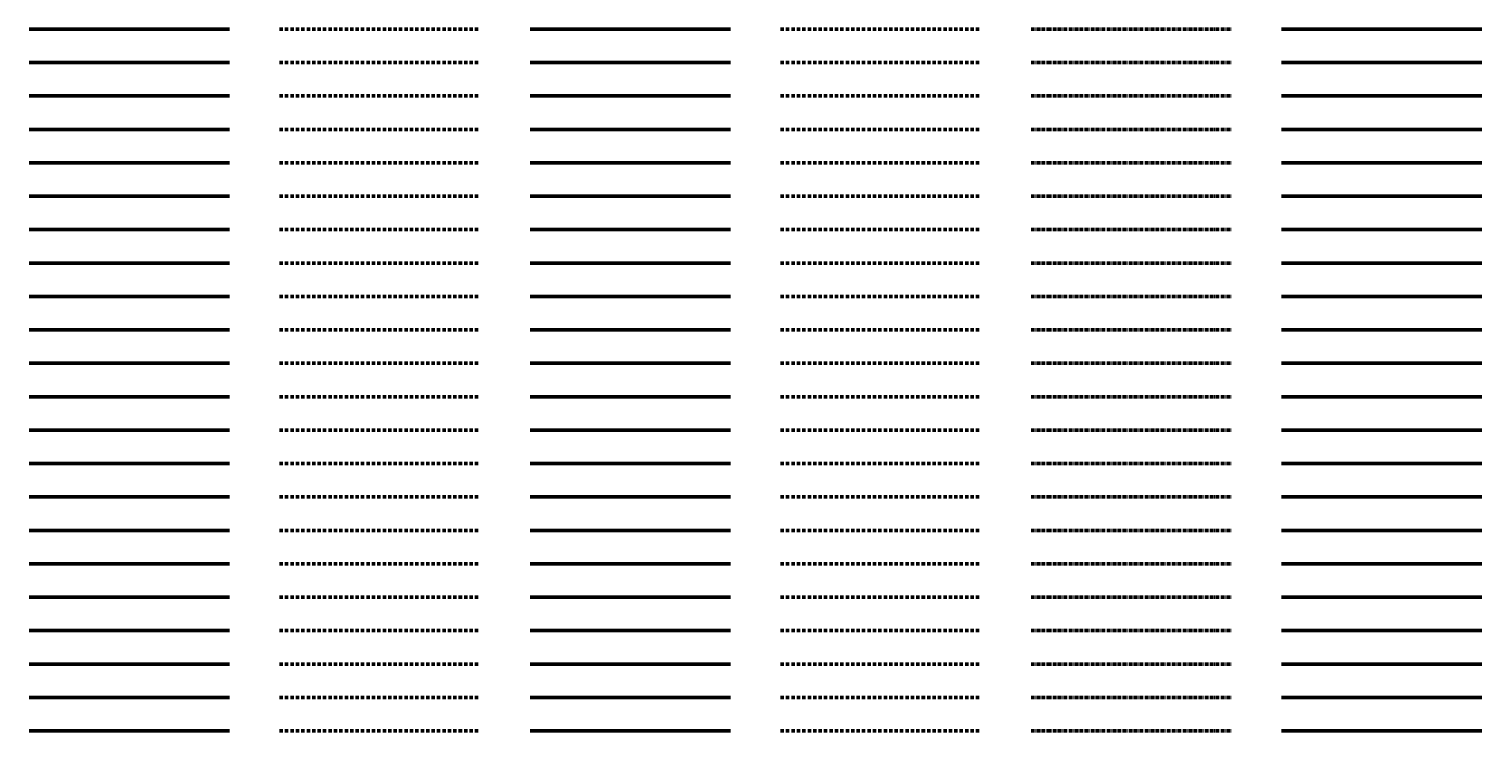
# Model space of a CAD drawing. Header units: metres. Extents: x -170 to 2070, y -13 to 14380.
# Drawn here: x 150 to 1020, y 9900 to 10320 of the extents above; entities that cross this region are included whole.
import ezdxf
from ezdxf.lldxf.tags import DXFTag

# ---------------------------------------------------------------- set-up
doc = ezdxf.new("R2010")
doc.units = ezdxf.units.M
doc.linetypes.add('KL-SO', pattern=[3.25, 2, -1.25])
doc.linetypes.add('KL-VERLATEN-SO', pattern=[3.25, 2, -0.5, 0.25, -0.5])
for name, color, linetype, lineweight in [('B-OI-KL-ET_MS_MANTELBUIS_HDPE_110-G', 7, 'Continuous', 70), ('B-OI-KL-ET_MS_MANTELBUIS_HDPE_110-RESERVE-G', 7, 'KL-RESERVE-SO', 70), ('B-OI-KL-ET_MS_MANTELBUIS_HDPE_110-VERLATEN-G', 7, 'KL-VERLATEN-SO', 70), ('B-OI-KL-ET_MS_MANTELBUIS_HDPE_114-G', 7, 'Continuous', 70), ('B-OI-KL-ET_MS_MANTELBUIS_HDPE_114-RESERVE-G', 7, 'KL-RESERVE-SO', 70), ('B-OI-KL-ET_MS_MANTELBUIS_HDPE_114-VERLATEN-G', 7, 'KL-VERLATEN-SO', 70), ('B-OI-KL-ET_MS_MANTELBUIS_HDPE_125-G', 7, 'Continuous', 70), ('B-OI-KL-ET_MS_MANTELBUIS_HDPE_125-RESERVE-G', 7, 'KL-RESERVE-SO', 70), ('B-OI-KL-ET_MS_MANTELBUIS_HDPE_125-VERLATEN-G', 7, 'KL-VERLATEN-SO', 70), ('B-OI-KL-ET_MS_MANTELBUIS_HDPE_160-G', 7, 'Continuous', 70), ('B-OI-KL-ET_MS_MANTELBUIS_HDPE_160-RESERVE-G', 7, 'KL-RESERVE-SO', 70), ('B-OI-KL-ET_MS_MANTELBUIS_HDPE_160-VERLATEN-G', 7, 'KL-VERLATEN-SO', 70), ('B-OI-KL-ET_MS_MANTELBUIS_HDPE_165-G', 7, 'Continuous', 70), ('B-OI-KL-ET_MS_MANTELBUIS_HDPE_165-RESERVE-G', 7, 'KL-RESERVE-SO', 70), ('B-OI-KL-ET_MS_MANTELBUIS_HDPE_165-VERLATEN-G', 7, 'KL-VERLATEN-SO', 70), ('B-OI-KL-ET_MS_MANTELBUIS_HDPE_200-G', 7, 'Continuous', 70), ('B-OI-KL-ET_MS_MANTELBUIS_HDPE_200-RESERVE-G', 7, 'KL-RESERVE-SO', 70), ('B-OI-KL-ET_MS_MANTELBUIS_HDPE_200-VERLATEN-G', 7, 'KL-VERLATEN-SO', 70), ('B-OI-KL-ET_MS_MANTELBUIS_HDPE_32-G', 7, 'Continuous', 70), ('B-OI-KL-ET_MS_MANTELBUIS_HDPE_32-RESERVE-G', 7, 'KL-RESERVE-SO', 70), ('B-OI-KL-ET_MS_MANTELBUIS_HDPE_32-VERLATEN-G', 7, 'KL-VERLATEN-SO', 70), ('B-OI-KL-ET_MS_MANTELBUIS_HDPE_50-G', 7, 'Continuous', 70), ('B-OI-KL-ET_MS_MANTELBUIS_HDPE_50-RESERVE-G', 7, 'KL-RESERVE-SO', 70), ('B-OI-KL-ET_MS_MANTELBUIS_HDPE_50-VERLATEN-G', 7, 'KL-VERLATEN-SO', 70), ('B-OI-KL-ET_MS_MANTELBUIS_HDPE_75-G', 7, 'Continuous', 70), ('B-OI-KL-ET_MS_MANTELBUIS_HDPE_75-RESERVE-G', 7, 'KL-RESERVE-SO', 70), ('B-OI-KL-ET_MS_MANTELBUIS_HDPE_75-VERLATEN-G', 7, 'KL-VERLATEN-SO', 70), ('B-OI-KL-ET_MS_MANTELBUIS_PE 80-G', 7, 'Continuous', 70), ('B-OI-KL-ET_MS_MANTELBUIS_PE 80-RESERVE-G', 7, 'KL-RESERVE-SO', 70), ('B-OI-KL-ET_MS_MANTELBUIS_PE 80-VERLATEN-G', 7, 'KL-VERLATEN-SO', 70), ('B-OI-KL-ET_MS_MANTELBUIS_PE 80_110-G', 7, 'Continuous', 70), ('B-OI-KL-ET_MS_MANTELBUIS_PE 80_110-RESERVE-G', 7, 'KL-RESERVE-SO', 70), ('B-OI-KL-ET_MS_MANTELBUIS_PE 80_110-VERLATEN-G', 7, 'KL-VERLATEN-SO', 70), ('B-OI-KL-ET_MS_MANTELBUIS_PE 80_160-G', 7, 'Continuous', 70), ('B-OI-KL-ET_MS_MANTELBUIS_PE 80_160-RESERVE-G', 7, 'KL-RESERVE-SO', 70), ('B-OI-KL-ET_MS_MANTELBUIS_PE 80_160-VERLATEN-G', 7, 'KL-VERLATEN-SO', 70), ('B-OI-KL-ET_MS_MANTELBUIS_PE 80_200-G', 7, 'Continuous', 70), ('B-OI-KL-ET_MS_MANTELBUIS_PE 80_200-RESERVE-G', 7, 'KL-RESERVE-SO', 70), ('B-OI-KL-ET_MS_MANTELBUIS_PE 80_200-VERLATEN-G', 7, 'KL-VERLATEN-SO', 70), ('B-OI-KL-ET_MS_MANTELBUIS_PE 80_250-G', 7, 'Continuous', 70), ('B-OI-KL-ET_MS_MANTELBUIS_PE 80_250-RESERVE-G', 7, 'KL-RESERVE-SO', 70), ('B-OI-KL-ET_MS_MANTELBUIS_PE 80_250-VERLATEN-G', 7, 'KL-VERLATEN-SO', 70), ('B-OI-KL-ET_MS_MANTELBUIS_PE 80_315-G', 7, 'Continuous', 70), ('B-OI-KL-ET_MS_MANTELBUIS_PE 80_315-RESERVE-G', 7, 'KL-RESERVE-SO', 70), ('B-OI-KL-ET_MS_MANTELBUIS_PE 80_315-VERLATEN-G', 7, 'KL-VERLATEN-SO', 70), ('B-OI-KL-ET_MS_MANTELBUIS_PE 80_50-G', 7, 'Continuous', 70), ('B-OI-KL-ET_MS_MANTELBUIS_PE 80_50-RESERVE-G', 7, 'KL-RESERVE-SO', 70), ('B-OI-KL-ET_MS_MANTELBUIS_PE 80_50-VERLATEN-G', 7, 'KL-VERLATEN-SO', 70), ('B-OI-KL-ET_MS_MANTELBUIS_PE 80_63-G', 7, 'Continuous', 70), ('B-OI-KL-ET_MS_MANTELBUIS_PE 80_63-RESERVE-G', 7, 'KL-RESERVE-SO', 70), ('B-OI-KL-ET_MS_MANTELBUIS_PE 80_63-VERLATEN-G', 7, 'KL-VERLATEN-SO', 70), ('B-OI-KL-ET_MS_MANTELBUIS_PE 80_75-G', 7, 'Continuous', 70), ('B-OI-KL-ET_MS_MANTELBUIS_PE 80_75-RESERVE-G', 7, 'KL-RESERVE-SO', 70), ('B-OI-KL-ET_MS_MANTELBUIS_PE 80_75-VERLATEN-G', 7, 'KL-VERLATEN-SO', 70), ('B-OI-KL-ET_MS_MANTELBUIS_PVC-G', 7, 'Continuous', 70), ('B-OI-KL-ET_MS_MANTELBUIS_PVC-RESERVE-G', 7, 'KL-RESERVE-SO', 70), ('B-OI-KL-ET_MS_MANTELBUIS_PVC-VERLATEN-G', 7, 'KL-VERLATEN-SO', 70), ('B-OI-KL-ET_MS_MANTELBUIS_PVC_100-G', 7, 'Continuous', 70), ('B-OI-KL-ET_MS_MANTELBUIS_PVC_100-RESERVE-G', 7, 'KL-RESERVE-SO', 70), ('B-OI-KL-ET_MS_MANTELBUIS_PVC_100-VERLATEN-G', 7, 'KL-VERLATEN-SO', 70), ('B-OI-KL-ET_MS_MANTELBUIS_PVC_110-G', 7, 'Continuous', 70), ('B-OI-KL-ET_MS_MANTELBUIS_PVC_110-RESERVE-G', 7, 'KL-RESERVE-SO', 70), ('B-OI-KL-ET_MS_MANTELBUIS_PVC_110-VERLATEN-G', 7, 'KL-VERLATEN-SO', 70), ('B-OI-KL-ET_MS_MANTELBUIS_PVC_120-G', 7, 'Continuous', 70), ('B-OI-KL-ET_MS_MANTELBUIS_PVC_120-RESERVE-G', 7, 'KL-RESERVE-SO', 70), ('B-OI-KL-ET_MS_MANTELBUIS_PVC_120-VERLATEN-G', 7, 'KL-VERLATEN-SO', 70), ('N-OI-KL-ET_MS_MANTELBUIS_HDPE_110-G', 10, 'KL-SO', 70), ('N-OI-KL-ET_MS_MANTELBUIS_HDPE_114-G', 10, 'KL-SO', 70), ('N-OI-KL-ET_MS_MANTELBUIS_HDPE_125-G', 10, 'KL-SO', 70), ('N-OI-KL-ET_MS_MANTELBUIS_HDPE_160-G', 10, 'KL-SO', 70), ('N-OI-KL-ET_MS_MANTELBUIS_HDPE_165-G', 10, 'KL-SO', 70), ('N-OI-KL-ET_MS_MANTELBUIS_HDPE_200-G', 10, 'KL-SO', 70), ('N-OI-KL-ET_MS_MANTELBUIS_HDPE_32-G', 10, 'KL-SO', 70), ('N-OI-KL-ET_MS_MANTELBUIS_HDPE_50-G', 10, 'KL-SO', 70), ('N-OI-KL-ET_MS_MANTELBUIS_HDPE_75-G', 10, 'KL-SO', 70), ('N-OI-KL-ET_MS_MANTELBUIS_PE 80-G', 10, 'KL-SO', 70), ('N-OI-KL-ET_MS_MANTELBUIS_PE 80_110-G', 10, 'KL-SO', 70), ('N-OI-KL-ET_MS_MANTELBUIS_PE 80_160-G', 10, 'KL-SO', 70), ('N-OI-KL-ET_MS_MANTELBUIS_PE 80_200-G', 10, 'KL-SO', 70), ('N-OI-KL-ET_MS_MANTELBUIS_PE 80_250-G', 10, 'KL-SO', 70), ('N-OI-KL-ET_MS_MANTELBUIS_PE 80_315-G', 10, 'KL-SO', 70), ('N-OI-KL-ET_MS_MANTELBUIS_PE 80_50-G', 10, 'KL-SO', 70), ('N-OI-KL-ET_MS_MANTELBUIS_PE 80_63-G', 10, 'KL-SO', 70), ('N-OI-KL-ET_MS_MANTELBUIS_PE 80_75-G', 10, 'KL-SO', 70), ('N-OI-KL-ET_MS_MANTELBUIS_PVC-G', 10, 'KL-SO', 70), ('N-OI-KL-ET_MS_MANTELBUIS_PVC_100-G', 10, 'KL-SO', 70), ('N-OI-KL-ET_MS_MANTELBUIS_PVC_110-G', 10, 'KL-SO', 70), ('N-OI-KL-ET_MS_MANTELBUIS_PVC_120-G', 10, 'KL-SO', 70), ('R-OI-KL-ET_MS_MANTELBUIS_HDPE_110-G', 10, 'KL-SO', 70), ('R-OI-KL-ET_MS_MANTELBUIS_HDPE_114-G', 10, 'KL-SO', 70), ('R-OI-KL-ET_MS_MANTELBUIS_HDPE_125-G', 10, 'KL-SO', 70), ('R-OI-KL-ET_MS_MANTELBUIS_HDPE_160-G', 10, 'KL-SO', 70), ('R-OI-KL-ET_MS_MANTELBUIS_HDPE_165-G', 10, 'KL-SO', 70), ('R-OI-KL-ET_MS_MANTELBUIS_HDPE_200-G', 10, 'KL-SO', 70), ('R-OI-KL-ET_MS_MANTELBUIS_HDPE_32-G', 10, 'KL-SO', 70), ('R-OI-KL-ET_MS_MANTELBUIS_HDPE_50-G', 10, 'KL-SO', 70), ('R-OI-KL-ET_MS_MANTELBUIS_HDPE_75-G', 10, 'KL-SO', 70), ('R-OI-KL-ET_MS_MANTELBUIS_PE 80-G', 10, 'KL-SO', 70), ('R-OI-KL-ET_MS_MANTELBUIS_PE 80_110-G', 10, 'KL-SO', 70), ('R-OI-KL-ET_MS_MANTELBUIS_PE 80_160-G', 10, 'KL-SO', 70), ('R-OI-KL-ET_MS_MANTELBUIS_PE 80_200-G', 10, 'KL-SO', 70), ('R-OI-KL-ET_MS_MANTELBUIS_PE 80_250-G', 10, 'KL-SO', 70), ('R-OI-KL-ET_MS_MANTELBUIS_PE 80_315-G', 10, 'KL-SO', 70), ('R-OI-KL-ET_MS_MANTELBUIS_PE 80_50-G', 10, 'KL-SO', 70), ('R-OI-KL-ET_MS_MANTELBUIS_PE 80_63-G', 10, 'KL-SO', 70), ('R-OI-KL-ET_MS_MANTELBUIS_PE 80_75-G', 10, 'KL-SO', 70), ('R-OI-KL-ET_MS_MANTELBUIS_PVC-G', 10, 'KL-SO', 70), ('R-OI-KL-ET_MS_MANTELBUIS_PVC_100-G', 10, 'KL-SO', 70), ('R-OI-KL-ET_MS_MANTELBUIS_PVC_110-G', 10, 'KL-SO', 70), ('R-OI-KL-ET_MS_MANTELBUIS_PVC_120-G', 10, 'KL-SO', 70), ('V-OI-KL-ET_MS_MANTELBUIS_HDPE_110-G', 7, 'V-KL-SO', 70), ('V-OI-KL-ET_MS_MANTELBUIS_HDPE_114-G', 7, 'V-KL-SO', 70), ('V-OI-KL-ET_MS_MANTELBUIS_HDPE_125-G', 7, 'V-KL-SO', 70), ('V-OI-KL-ET_MS_MANTELBUIS_HDPE_160-G', 7, 'V-KL-SO', 70), ('V-OI-KL-ET_MS_MANTELBUIS_HDPE_165-G', 7, 'V-KL-SO', 70), ('V-OI-KL-ET_MS_MANTELBUIS_HDPE_200-G', 7, 'V-KL-SO', 70), ('V-OI-KL-ET_MS_MANTELBUIS_HDPE_32-G', 7, 'V-KL-SO', 70), ('V-OI-KL-ET_MS_MANTELBUIS_HDPE_50-G', 7, 'V-KL-SO', 70), ('V-OI-KL-ET_MS_MANTELBUIS_HDPE_75-G', 7, 'V-KL-SO', 70), ('V-OI-KL-ET_MS_MANTELBUIS_PE 80-G', 7, 'V-KL-SO', 70), ('V-OI-KL-ET_MS_MANTELBUIS_PE 80_110-G', 7, 'V-KL-SO', 70), ('V-OI-KL-ET_MS_MANTELBUIS_PE 80_160-G', 7, 'V-KL-SO', 70), ('V-OI-KL-ET_MS_MANTELBUIS_PE 80_200-G', 7, 'V-KL-SO', 70), ('V-OI-KL-ET_MS_MANTELBUIS_PE 80_250-G', 7, 'V-KL-SO', 70), ('V-OI-KL-ET_MS_MANTELBUIS_PE 80_315-G', 7, 'V-KL-SO', 70), ('V-OI-KL-ET_MS_MANTELBUIS_PE 80_50-G', 7, 'V-KL-SO', 70), ('V-OI-KL-ET_MS_MANTELBUIS_PE 80_63-G', 7, 'V-KL-SO', 70), ('V-OI-KL-ET_MS_MANTELBUIS_PE 80_75-G', 7, 'V-KL-SO', 70), ('V-OI-KL-ET_MS_MANTELBUIS_PVC-G', 7, 'V-KL-SO', 70), ('V-OI-KL-ET_MS_MANTELBUIS_PVC_100-G', 7, 'V-KL-SO', 70), ('V-OI-KL-ET_MS_MANTELBUIS_PVC_110-G', 7, 'V-KL-SO', 70), ('V-OI-KL-ET_MS_MANTELBUIS_PVC_120-G', 7, 'V-KL-SO', 70)]:
    doc.layers.add(name, color=color, linetype=linetype, lineweight=lineweight)
doc.styles.get("Standard").update_dxf_attribs({"font": 'NLCS-ISO.ttf'})
tags = doc.linetypes.add('KL-RESERVE-SO', pattern='A,7,-2,["RS",Standard,S=1,R=0,X=-1,Y=-0.5],-1.5', length=10.5).pattern_tags.tags
tags[6] = DXFTag(74, 10)
doc.linetypes.add('V-KL-SO', pattern='A,2,[24,nlcs.shx,S=0.75,R=0,X=0,Y=0],2', length=4)

msp = doc.modelspace()

# ---------------------------------------------------------------- linework, layer by layer
at = {"layer": 'B-OI-KL-ET_MS_MANTELBUIS_HDPE_110-G'}
msp.add_line((150, 9900), (270, 9900), dxfattribs=at)
at = {"layer": 'B-OI-KL-ET_MS_MANTELBUIS_HDPE_110-RESERVE-G'}
msp.add_line((900, 9900), (1020, 9900), dxfattribs=at)
at = {"layer": 'B-OI-KL-ET_MS_MANTELBUIS_HDPE_110-VERLATEN-G'}
msp.add_line((750, 9900), (870, 9900), dxfattribs=at)
at = {"layer": 'B-OI-KL-ET_MS_MANTELBUIS_HDPE_114-G'}
msp.add_line((150, 9920), (270, 9920), dxfattribs=at)
at = {"layer": 'B-OI-KL-ET_MS_MANTELBUIS_HDPE_114-RESERVE-G'}
msp.add_line((900, 9920), (1020, 9920), dxfattribs=at)
at = {"layer": 'B-OI-KL-ET_MS_MANTELBUIS_HDPE_114-VERLATEN-G'}
msp.add_line((750, 9920), (870, 9920), dxfattribs=at)
at = {"layer": 'B-OI-KL-ET_MS_MANTELBUIS_HDPE_125-G'}
msp.add_line((150, 9940), (270, 9940), dxfattribs=at)
at = {"layer": 'B-OI-KL-ET_MS_MANTELBUIS_HDPE_125-RESERVE-G'}
msp.add_line((900, 9940), (1020, 9940), dxfattribs=at)
at = {"layer": 'B-OI-KL-ET_MS_MANTELBUIS_HDPE_125-VERLATEN-G'}
msp.add_line((750, 9940), (870, 9940), dxfattribs=at)
at = {"layer": 'B-OI-KL-ET_MS_MANTELBUIS_HDPE_160-G'}
msp.add_line((150, 9960), (270, 9960), dxfattribs=at)
at = {"layer": 'B-OI-KL-ET_MS_MANTELBUIS_HDPE_160-RESERVE-G'}
msp.add_line((900, 9960), (1020, 9960), dxfattribs=at)
at = {"layer": 'B-OI-KL-ET_MS_MANTELBUIS_HDPE_160-VERLATEN-G'}
msp.add_line((750, 9960), (870, 9960), dxfattribs=at)
at = {"layer": 'B-OI-KL-ET_MS_MANTELBUIS_HDPE_165-G'}
msp.add_line((150, 9980), (270, 9980), dxfattribs=at)
at = {"layer": 'B-OI-KL-ET_MS_MANTELBUIS_HDPE_165-RESERVE-G'}
msp.add_line((900, 9980), (1020, 9980), dxfattribs=at)
at = {"layer": 'B-OI-KL-ET_MS_MANTELBUIS_HDPE_165-VERLATEN-G'}
msp.add_line((750, 9980), (870, 9980), dxfattribs=at)
at = {"layer": 'B-OI-KL-ET_MS_MANTELBUIS_HDPE_200-G'}
msp.add_line((150, 10000), (270, 10000), dxfattribs=at)
at = {"layer": 'B-OI-KL-ET_MS_MANTELBUIS_HDPE_200-RESERVE-G'}
msp.add_line((900, 10000), (1020, 10000), dxfattribs=at)
at = {"layer": 'B-OI-KL-ET_MS_MANTELBUIS_HDPE_200-VERLATEN-G'}
msp.add_line((750, 10000), (870, 10000), dxfattribs=at)
at = {"layer": 'B-OI-KL-ET_MS_MANTELBUIS_HDPE_32-G'}
msp.add_line((150, 10020), (270, 10020), dxfattribs=at)
at = {"layer": 'B-OI-KL-ET_MS_MANTELBUIS_HDPE_32-RESERVE-G'}
msp.add_line((900, 10020), (1020, 10020), dxfattribs=at)
at = {"layer": 'B-OI-KL-ET_MS_MANTELBUIS_HDPE_32-VERLATEN-G'}
msp.add_line((750, 10020), (870, 10020), dxfattribs=at)
at = {"layer": 'B-OI-KL-ET_MS_MANTELBUIS_HDPE_50-G'}
msp.add_line((150, 10040), (270, 10040), dxfattribs=at)
at = {"layer": 'B-OI-KL-ET_MS_MANTELBUIS_HDPE_50-RESERVE-G'}
msp.add_line((900, 10040), (1020, 10040), dxfattribs=at)
at = {"layer": 'B-OI-KL-ET_MS_MANTELBUIS_HDPE_50-VERLATEN-G'}
msp.add_line((750, 10040), (870, 10040), dxfattribs=at)
at = {"layer": 'B-OI-KL-ET_MS_MANTELBUIS_HDPE_75-G'}
msp.add_line((150, 10060), (270, 10060), dxfattribs=at)
at = {"layer": 'B-OI-KL-ET_MS_MANTELBUIS_HDPE_75-RESERVE-G'}
msp.add_line((900, 10060), (1020, 10060), dxfattribs=at)
at = {"layer": 'B-OI-KL-ET_MS_MANTELBUIS_HDPE_75-VERLATEN-G'}
msp.add_line((750, 10060), (870, 10060), dxfattribs=at)
at = {"layer": 'B-OI-KL-ET_MS_MANTELBUIS_PE 80-G'}
msp.add_line((150, 10080), (270, 10080), dxfattribs=at)
at = {"layer": 'B-OI-KL-ET_MS_MANTELBUIS_PE 80-RESERVE-G'}
msp.add_line((900, 10080), (1020, 10080), dxfattribs=at)
at = {"layer": 'B-OI-KL-ET_MS_MANTELBUIS_PE 80-VERLATEN-G'}
msp.add_line((750, 10080), (870, 10080), dxfattribs=at)
at = {"layer": 'B-OI-KL-ET_MS_MANTELBUIS_PE 80_110-G'}
msp.add_line((150, 10100), (270, 10100), dxfattribs=at)
at = {"layer": 'B-OI-KL-ET_MS_MANTELBUIS_PE 80_110-RESERVE-G'}
msp.add_line((900, 10100), (1020, 10100), dxfattribs=at)
at = {"layer": 'B-OI-KL-ET_MS_MANTELBUIS_PE 80_110-VERLATEN-G'}
msp.add_line((750, 10100), (870, 10100), dxfattribs=at)
at = {"layer": 'B-OI-KL-ET_MS_MANTELBUIS_PE 80_160-G'}
msp.add_line((150, 10120), (270, 10120), dxfattribs=at)
at = {"layer": 'B-OI-KL-ET_MS_MANTELBUIS_PE 80_160-RESERVE-G'}
msp.add_line((900, 10120), (1020, 10120), dxfattribs=at)
at = {"layer": 'B-OI-KL-ET_MS_MANTELBUIS_PE 80_160-VERLATEN-G'}
msp.add_line((750, 10120), (870, 10120), dxfattribs=at)
at = {"layer": 'B-OI-KL-ET_MS_MANTELBUIS_PE 80_200-G'}
msp.add_line((150, 10140), (270, 10140), dxfattribs=at)
at = {"layer": 'B-OI-KL-ET_MS_MANTELBUIS_PE 80_200-RESERVE-G'}
msp.add_line((900, 10140), (1020, 10140), dxfattribs=at)
at = {"layer": 'B-OI-KL-ET_MS_MANTELBUIS_PE 80_200-VERLATEN-G'}
msp.add_line((750, 10140), (870, 10140), dxfattribs=at)
at = {"layer": 'B-OI-KL-ET_MS_MANTELBUIS_PE 80_250-G'}
msp.add_line((150, 10160), (270, 10160), dxfattribs=at)
at = {"layer": 'B-OI-KL-ET_MS_MANTELBUIS_PE 80_250-RESERVE-G'}
msp.add_line((900, 10160), (1020, 10160), dxfattribs=at)
at = {"layer": 'B-OI-KL-ET_MS_MANTELBUIS_PE 80_250-VERLATEN-G'}
msp.add_line((750, 10160), (870, 10160), dxfattribs=at)
at = {"layer": 'B-OI-KL-ET_MS_MANTELBUIS_PE 80_315-G'}
msp.add_line((150, 10180), (270, 10180), dxfattribs=at)
at = {"layer": 'B-OI-KL-ET_MS_MANTELBUIS_PE 80_315-RESERVE-G'}
msp.add_line((900, 10180), (1020, 10180), dxfattribs=at)
at = {"layer": 'B-OI-KL-ET_MS_MANTELBUIS_PE 80_315-VERLATEN-G'}
msp.add_line((750, 10180), (870, 10180), dxfattribs=at)
at = {"layer": 'B-OI-KL-ET_MS_MANTELBUIS_PE 80_50-G'}
msp.add_line((150, 10200), (270, 10200), dxfattribs=at)
at = {"layer": 'B-OI-KL-ET_MS_MANTELBUIS_PE 80_50-RESERVE-G'}
msp.add_line((900, 10200), (1020, 10200), dxfattribs=at)
at = {"layer": 'B-OI-KL-ET_MS_MANTELBUIS_PE 80_50-VERLATEN-G'}
msp.add_line((750, 10200), (870, 10200), dxfattribs=at)
at = {"layer": 'B-OI-KL-ET_MS_MANTELBUIS_PE 80_63-G'}
msp.add_line((150, 10220), (270, 10220), dxfattribs=at)
at = {"layer": 'B-OI-KL-ET_MS_MANTELBUIS_PE 80_63-RESERVE-G'}
msp.add_line((900, 10220), (1020, 10220), dxfattribs=at)
at = {"layer": 'B-OI-KL-ET_MS_MANTELBUIS_PE 80_63-VERLATEN-G'}
msp.add_line((750, 10220), (870, 10220), dxfattribs=at)
at = {"layer": 'B-OI-KL-ET_MS_MANTELBUIS_PE 80_75-G'}
msp.add_line((150, 10240), (270, 10240), dxfattribs=at)
at = {"layer": 'B-OI-KL-ET_MS_MANTELBUIS_PE 80_75-RESERVE-G'}
msp.add_line((900, 10240), (1020, 10240), dxfattribs=at)
at = {"layer": 'B-OI-KL-ET_MS_MANTELBUIS_PE 80_75-VERLATEN-G'}
msp.add_line((750, 10240), (870, 10240), dxfattribs=at)
at = {"layer": 'B-OI-KL-ET_MS_MANTELBUIS_PVC-G'}
msp.add_line((150, 10260), (270, 10260), dxfattribs=at)
at = {"layer": 'B-OI-KL-ET_MS_MANTELBUIS_PVC-RESERVE-G'}
msp.add_line((900, 10260), (1020, 10260), dxfattribs=at)
at = {"layer": 'B-OI-KL-ET_MS_MANTELBUIS_PVC-VERLATEN-G'}
msp.add_line((750, 10260), (870, 10260), dxfattribs=at)
at = {"layer": 'B-OI-KL-ET_MS_MANTELBUIS_PVC_100-G'}
msp.add_line((150, 10280), (270, 10280), dxfattribs=at)
at = {"layer": 'B-OI-KL-ET_MS_MANTELBUIS_PVC_100-RESERVE-G'}
msp.add_line((900, 10280), (1020, 10280), dxfattribs=at)
at = {"layer": 'B-OI-KL-ET_MS_MANTELBUIS_PVC_100-VERLATEN-G'}
msp.add_line((750, 10280), (870, 10280), dxfattribs=at)
at = {"layer": 'B-OI-KL-ET_MS_MANTELBUIS_PVC_110-G'}
msp.add_line((150, 10300), (270, 10300), dxfattribs=at)
at = {"layer": 'B-OI-KL-ET_MS_MANTELBUIS_PVC_110-RESERVE-G'}
msp.add_line((900, 10300), (1020, 10300), dxfattribs=at)
at = {"layer": 'B-OI-KL-ET_MS_MANTELBUIS_PVC_110-VERLATEN-G'}
msp.add_line((750, 10300), (870, 10300), dxfattribs=at)
at = {"layer": 'B-OI-KL-ET_MS_MANTELBUIS_PVC_120-G'}
msp.add_line((150, 10320), (270, 10320), dxfattribs=at)
at = {"layer": 'B-OI-KL-ET_MS_MANTELBUIS_PVC_120-RESERVE-G'}
msp.add_line((900, 10320), (1020, 10320), dxfattribs=at)
at = {"layer": 'B-OI-KL-ET_MS_MANTELBUIS_PVC_120-VERLATEN-G'}
msp.add_line((750, 10320), (870, 10320), dxfattribs=at)
at = {"layer": 'N-OI-KL-ET_MS_MANTELBUIS_HDPE_110-G'}
msp.add_line((300, 9900), (420, 9900), dxfattribs=at)
at = {"layer": 'N-OI-KL-ET_MS_MANTELBUIS_HDPE_114-G'}
msp.add_line((300, 9920), (420, 9920), dxfattribs=at)
at = {"layer": 'N-OI-KL-ET_MS_MANTELBUIS_HDPE_125-G'}
msp.add_line((300, 9940), (420, 9940), dxfattribs=at)
at = {"layer": 'N-OI-KL-ET_MS_MANTELBUIS_HDPE_160-G'}
msp.add_line((300, 9960), (420, 9960), dxfattribs=at)
at = {"layer": 'N-OI-KL-ET_MS_MANTELBUIS_HDPE_165-G'}
msp.add_line((300, 9980), (420, 9980), dxfattribs=at)
at = {"layer": 'N-OI-KL-ET_MS_MANTELBUIS_HDPE_200-G'}
msp.add_line((300, 10000), (420, 10000), dxfattribs=at)
at = {"layer": 'N-OI-KL-ET_MS_MANTELBUIS_HDPE_32-G'}
msp.add_line((300, 10020), (420, 10020), dxfattribs=at)
at = {"layer": 'N-OI-KL-ET_MS_MANTELBUIS_HDPE_50-G'}
msp.add_line((300, 10040), (420, 10040), dxfattribs=at)
at = {"layer": 'N-OI-KL-ET_MS_MANTELBUIS_HDPE_75-G'}
msp.add_line((300, 10060), (420, 10060), dxfattribs=at)
at = {"layer": 'N-OI-KL-ET_MS_MANTELBUIS_PE 80-G'}
msp.add_line((300, 10080), (420, 10080), dxfattribs=at)
at = {"layer": 'N-OI-KL-ET_MS_MANTELBUIS_PE 80_110-G'}
msp.add_line((300, 10100), (420, 10100), dxfattribs=at)
at = {"layer": 'N-OI-KL-ET_MS_MANTELBUIS_PE 80_160-G'}
msp.add_line((300, 10120), (420, 10120), dxfattribs=at)
at = {"layer": 'N-OI-KL-ET_MS_MANTELBUIS_PE 80_200-G'}
msp.add_line((300, 10140), (420, 10140), dxfattribs=at)
at = {"layer": 'N-OI-KL-ET_MS_MANTELBUIS_PE 80_250-G'}
msp.add_line((300, 10160), (420, 10160), dxfattribs=at)
at = {"layer": 'N-OI-KL-ET_MS_MANTELBUIS_PE 80_315-G'}
msp.add_line((300, 10180), (420, 10180), dxfattribs=at)
at = {"layer": 'N-OI-KL-ET_MS_MANTELBUIS_PE 80_50-G'}
msp.add_line((300, 10200), (420, 10200), dxfattribs=at)
at = {"layer": 'N-OI-KL-ET_MS_MANTELBUIS_PE 80_63-G'}
msp.add_line((300, 10220), (420, 10220), dxfattribs=at)
at = {"layer": 'N-OI-KL-ET_MS_MANTELBUIS_PE 80_75-G'}
msp.add_line((300, 10240), (420, 10240), dxfattribs=at)
at = {"layer": 'N-OI-KL-ET_MS_MANTELBUIS_PVC-G'}
msp.add_line((300, 10260), (420, 10260), dxfattribs=at)
at = {"layer": 'N-OI-KL-ET_MS_MANTELBUIS_PVC_100-G'}
msp.add_line((300, 10280), (420, 10280), dxfattribs=at)
at = {"layer": 'N-OI-KL-ET_MS_MANTELBUIS_PVC_110-G'}
msp.add_line((300, 10300), (420, 10300), dxfattribs=at)
at = {"layer": 'N-OI-KL-ET_MS_MANTELBUIS_PVC_120-G'}
msp.add_line((300, 10320), (420, 10320), dxfattribs=at)
at = {"layer": 'R-OI-KL-ET_MS_MANTELBUIS_HDPE_110-G'}
msp.add_line((600, 9900), (720, 9900), dxfattribs=at)
at = {"layer": 'R-OI-KL-ET_MS_MANTELBUIS_HDPE_114-G'}
msp.add_line((600, 9920), (720, 9920), dxfattribs=at)
at = {"layer": 'R-OI-KL-ET_MS_MANTELBUIS_HDPE_125-G'}
msp.add_line((600, 9940), (720, 9940), dxfattribs=at)
at = {"layer": 'R-OI-KL-ET_MS_MANTELBUIS_HDPE_160-G'}
msp.add_line((600, 9960), (720, 9960), dxfattribs=at)
at = {"layer": 'R-OI-KL-ET_MS_MANTELBUIS_HDPE_165-G'}
msp.add_line((600, 9980), (720, 9980), dxfattribs=at)
at = {"layer": 'R-OI-KL-ET_MS_MANTELBUIS_HDPE_200-G'}
msp.add_line((600, 10000), (720, 10000), dxfattribs=at)
at = {"layer": 'R-OI-KL-ET_MS_MANTELBUIS_HDPE_32-G'}
msp.add_line((600, 10020), (720, 10020), dxfattribs=at)
at = {"layer": 'R-OI-KL-ET_MS_MANTELBUIS_HDPE_50-G'}
msp.add_line((600, 10040), (720, 10040), dxfattribs=at)
at = {"layer": 'R-OI-KL-ET_MS_MANTELBUIS_HDPE_75-G'}
msp.add_line((600, 10060), (720, 10060), dxfattribs=at)
at = {"layer": 'R-OI-KL-ET_MS_MANTELBUIS_PE 80-G'}
msp.add_line((600, 10080), (720, 10080), dxfattribs=at)
at = {"layer": 'R-OI-KL-ET_MS_MANTELBUIS_PE 80_110-G'}
msp.add_line((600, 10100), (720, 10100), dxfattribs=at)
at = {"layer": 'R-OI-KL-ET_MS_MANTELBUIS_PE 80_160-G'}
msp.add_line((600, 10120), (720, 10120), dxfattribs=at)
at = {"layer": 'R-OI-KL-ET_MS_MANTELBUIS_PE 80_200-G'}
msp.add_line((600, 10140), (720, 10140), dxfattribs=at)
at = {"layer": 'R-OI-KL-ET_MS_MANTELBUIS_PE 80_250-G'}
msp.add_line((600, 10160), (720, 10160), dxfattribs=at)
at = {"layer": 'R-OI-KL-ET_MS_MANTELBUIS_PE 80_315-G'}
msp.add_line((600, 10180), (720, 10180), dxfattribs=at)
at = {"layer": 'R-OI-KL-ET_MS_MANTELBUIS_PE 80_50-G'}
msp.add_line((600, 10200), (720, 10200), dxfattribs=at)
at = {"layer": 'R-OI-KL-ET_MS_MANTELBUIS_PE 80_63-G'}
msp.add_line((600, 10220), (720, 10220), dxfattribs=at)
at = {"layer": 'R-OI-KL-ET_MS_MANTELBUIS_PE 80_75-G'}
msp.add_line((600, 10240), (720, 10240), dxfattribs=at)
at = {"layer": 'R-OI-KL-ET_MS_MANTELBUIS_PVC-G'}
msp.add_line((600, 10260), (720, 10260), dxfattribs=at)
at = {"layer": 'R-OI-KL-ET_MS_MANTELBUIS_PVC_100-G'}
msp.add_line((600, 10280), (720, 10280), dxfattribs=at)
at = {"layer": 'R-OI-KL-ET_MS_MANTELBUIS_PVC_110-G'}
msp.add_line((600, 10300), (720, 10300), dxfattribs=at)
at = {"layer": 'R-OI-KL-ET_MS_MANTELBUIS_PVC_120-G'}
msp.add_line((600, 10320), (720, 10320), dxfattribs=at)
at = {"layer": 'V-OI-KL-ET_MS_MANTELBUIS_HDPE_110-G'}
msp.add_line((450, 9900), (570, 9900), dxfattribs=at)
at = {"layer": 'V-OI-KL-ET_MS_MANTELBUIS_HDPE_114-G'}
msp.add_line((450, 9920), (570, 9920), dxfattribs=at)
at = {"layer": 'V-OI-KL-ET_MS_MANTELBUIS_HDPE_125-G'}
msp.add_line((450, 9940), (570, 9940), dxfattribs=at)
at = {"layer": 'V-OI-KL-ET_MS_MANTELBUIS_HDPE_160-G'}
msp.add_line((450, 9960), (570, 9960), dxfattribs=at)
at = {"layer": 'V-OI-KL-ET_MS_MANTELBUIS_HDPE_165-G'}
msp.add_line((450, 9980), (570, 9980), dxfattribs=at)
at = {"layer": 'V-OI-KL-ET_MS_MANTELBUIS_HDPE_200-G'}
msp.add_line((450, 10000), (570, 10000), dxfattribs=at)
at = {"layer": 'V-OI-KL-ET_MS_MANTELBUIS_HDPE_32-G'}
msp.add_line((450, 10020), (570, 10020), dxfattribs=at)
at = {"layer": 'V-OI-KL-ET_MS_MANTELBUIS_HDPE_50-G'}
msp.add_line((450, 10040), (570, 10040), dxfattribs=at)
at = {"layer": 'V-OI-KL-ET_MS_MANTELBUIS_HDPE_75-G'}
msp.add_line((450, 10060), (570, 10060), dxfattribs=at)
at = {"layer": 'V-OI-KL-ET_MS_MANTELBUIS_PE 80-G'}
msp.add_line((450, 10080), (570, 10080), dxfattribs=at)
at = {"layer": 'V-OI-KL-ET_MS_MANTELBUIS_PE 80_110-G'}
msp.add_line((450, 10100), (570, 10100), dxfattribs=at)
at = {"layer": 'V-OI-KL-ET_MS_MANTELBUIS_PE 80_160-G'}
msp.add_line((450, 10120), (570, 10120), dxfattribs=at)
at = {"layer": 'V-OI-KL-ET_MS_MANTELBUIS_PE 80_200-G'}
msp.add_line((450, 10140), (570, 10140), dxfattribs=at)
at = {"layer": 'V-OI-KL-ET_MS_MANTELBUIS_PE 80_250-G'}
msp.add_line((450, 10160), (570, 10160), dxfattribs=at)
at = {"layer": 'V-OI-KL-ET_MS_MANTELBUIS_PE 80_315-G'}
msp.add_line((450, 10180), (570, 10180), dxfattribs=at)
at = {"layer": 'V-OI-KL-ET_MS_MANTELBUIS_PE 80_50-G'}
msp.add_line((450, 10200), (570, 10200), dxfattribs=at)
at = {"layer": 'V-OI-KL-ET_MS_MANTELBUIS_PE 80_63-G'}
msp.add_line((450, 10220), (570, 10220), dxfattribs=at)
at = {"layer": 'V-OI-KL-ET_MS_MANTELBUIS_PE 80_75-G'}
msp.add_line((450, 10240), (570, 10240), dxfattribs=at)
at = {"layer": 'V-OI-KL-ET_MS_MANTELBUIS_PVC-G'}
msp.add_line((450, 10260), (570, 10260), dxfattribs=at)
at = {"layer": 'V-OI-KL-ET_MS_MANTELBUIS_PVC_100-G'}
msp.add_line((450, 10280), (570, 10280), dxfattribs=at)
at = {"layer": 'V-OI-KL-ET_MS_MANTELBUIS_PVC_110-G'}
msp.add_line((450, 10300), (570, 10300), dxfattribs=at)
at = {"layer": 'V-OI-KL-ET_MS_MANTELBUIS_PVC_120-G'}
msp.add_line((450, 10320), (570, 10320), dxfattribs=at)

doc.saveas('drawing.dxf')
